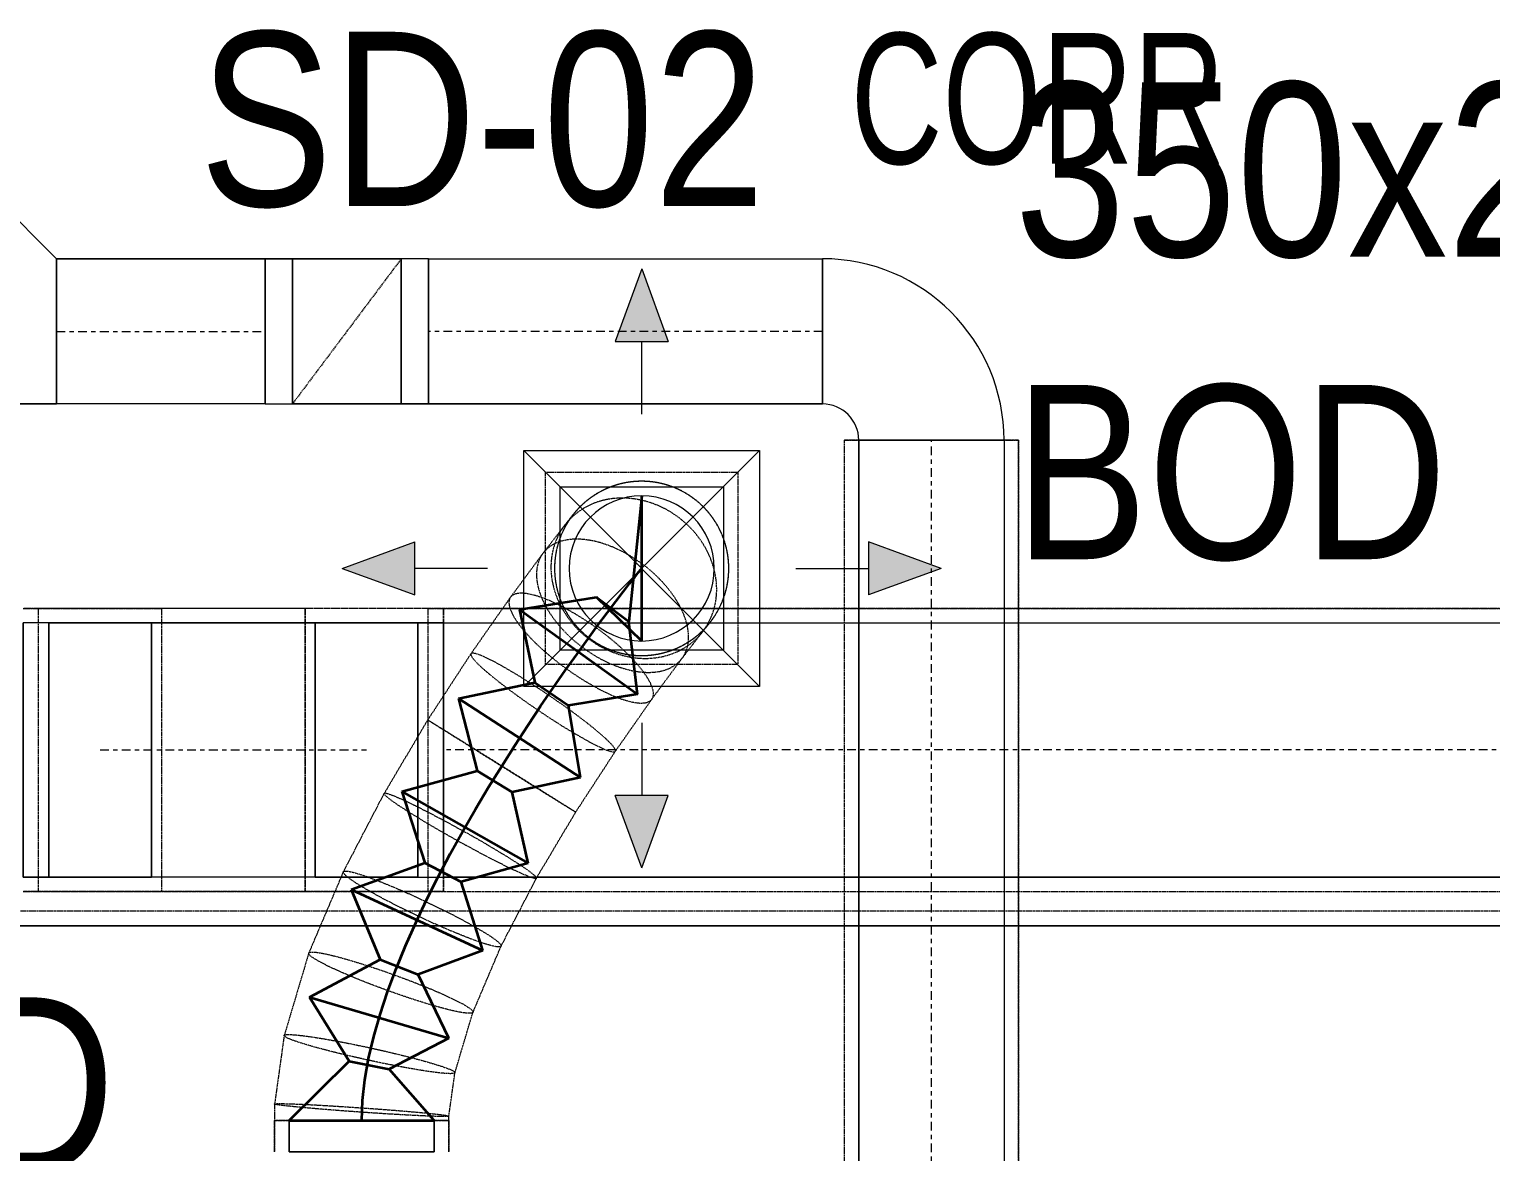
# Model space of a CAD drawing. Header units: inches. Extents: x -83664 to 20107, y -47222 to 19398.
# Drawn here: x -16595 to -14582, y -38838 to -37292 of the extents above; entities that cross this region are included whole.
import ezdxf

# ---------------------------------------------------------------- set-up
doc = ezdxf.new("R2010")
doc.units = ezdxf.units.IN
doc.header["$MEASUREMENT"] = 0
for name, pattern in [('Center', [29.999999, 12, -6, 6, -6]), ('Hidden 0_50', [1.0584, 0.5292, -0.5292]), ('Hidden 1_5', [2.2, 1.5, -0.7])]:
    doc.linetypes.add(name, pattern=pattern)
for name, color, linetype, lineweight in [('A-DETL-GENF', 7, 'Continuous', 9), ('G-ANNO-TEXT', 7, 'Continuous', 9), ('M-HVAC-CDFF', 7, 'Continuous', 9), ('M-HVAC-DUCT-ANNO', 7, 'Continuous', 9), ('M-HVAC-DUCT-CNTR', 7, 'Center', 9), ('M-HVAC-DUCT-IDEN', 7, 'Continuous', 18), ('ROOM TAG', 7, 'Continuous', 9)]:
    doc.layers.add(name, color=color, linetype=linetype, lineweight=lineweight)
for name, color, linetype, lineweight, true_color in [('FF ROOM TAG_dwg', 7, 'Continuous', 9, 0x767676), ('M-HVAC-DUCT', 7, 'Continuous', 9, 0xffe97f), ('M-HVAC-DUCT-PATT', 7, 'Continuous', 35, 0x007f00)]:
    doc.layers.add(name, color=color, linetype=linetype, lineweight=lineweight, true_color=true_color)
doc.styles.add('Arial Narrow_20', font='ARIALN.TTF', dxfattribs={"width": 0.85, "height": 4572})
doc.styles.add('Arial Narrow_21', font='ARIALN.TTF', dxfattribs={"height": 240})

# ---------------------------------------------------------------- blocks, each defined once
blk = doc.blocks.new('GCE-AT-Supply Air Rectangular Diffuser - 225x225-V55-FIRST FLOOR AC CONDITIONING LAYOUT - PART A')
at = {"layer": 'A-DETL-GENF', "true_color": 0xff7f00}
for points in [[(36.4, 312.5), (0, 412.5), (-36.4, 312.5)], [(-312.5, 36.4), (-412.5, 0), (-312.5, -36.4)], [(412.5, 0), (312.5, 36.4), (312.5, -36.4), (338.5, -26.9)], [(36.4, -312.5), (-36.4, -312.5), (0, -412.5)]]:
    blk.add_hatch(color=30, dxfattribs=at).paths.add_polyline_path(points)
at = {"layer": 'A-DETL-GENF', "color": 30, "true_color": 0xff7f00}
for p, q in [((0, 412.5), (-36.4, 312.5)), ((0, 412.5), (36.4, 312.5)), ((-36.4, 312.5), (36.4, 312.5)), ((0, 212.5), (0, 312.5)), ((-162.5, -162.5), (162.5, 162.5)), ((-162.5, 162.5), (162.5, -162.5)), ((-162.5, -162.5), (-162.5, 162.5)), ((-162.5, 162.5), (162.5, 162.5)), ((162.5, 162.5), (162.5, -162.5)), ((-412.5, 0), (-312.5, 36.4)), ((-312.5, -36.4), (-312.5, 36.4)), ((312.5, 36.4), (312.5, -36.4)), ((412.5, 0), (312.5, 36.4)), ((212.5, 0), (312.5, 0)), ((-412.5, 0), (-312.5, -36.4)), ((-212.5, 0), (-312.5, 0)), ((412.5, 0), (312.5, -36.4)), ((162.5, -162.5), (-162.5, -162.5)), ((0, -212.5), (0, -312.5)), ((36.4, -312.5), (-36.4, -312.5)), ((0, -412.5), (-36.4, -312.5)), ((0, -412.5), (36.4, -312.5))]:
    blk.add_line(p, q, dxfattribs=at)
blk = doc.blocks.new('M_Rec to Rnd Transition - Angle - 60 Degree-7670840-FIRST FLOOR AC CONDITIONING LAYOUT - PART A')
at = {"layer": 'M-HVAC-DUCT', "color": 30, "true_color": 0xff7f00}
for p, q in [((0, 100), (43.3, 100)), ((43.3, 100), (0, 100)), ((0, 100), (0, -100)), ((0, -100), (0, 100)), ((43.3, 0), (43.3, 100)), ((43.3, 0), (43.3, 100)), ((43.3, -100), (43.3, 0)), ((43.3, -100), (43.3, 0)), ((0, -100), (43.3, -100)), ((43.3, -100), (0, -100))]:
    blk.add_line(p, q, dxfattribs=at)
blk = doc.blocks.new('M_Rectangular to Round Transition - Angle - 45 Degree-8295449-FIRST FLOOR AC CONDITIONING LAYOUT - PART A')
at = {"layer": 'M-HVAC-DUCT', "color": 30, "true_color": 0xff7f00}
for p, q in [((135593.1, 60225.2), (135593.1, 60450.2)), ((135593.1, 60450.2), (135818.1, 60450.2)), ((135818.1, 60450.2), (135818.1, 60225.2)), ((135818.1, 60225.2), (135593.1, 60225.2))]:
    blk.add_line(p, q, dxfattribs=at)
for start, end in [(90, 180), (0, 90), (180, 270), (270, 0)]:
    blk.add_arc((135705.6, 60337.7), 100, start, end, dxfattribs=at)
blk = doc.blocks.new('M_Rectangular Tap - Beveled - Standard-7332043-FIRST FLOOR AC CONDITIONING LAYOUT - PART A')
at = {"layer": 'M-HVAC-DUCT', "color": 6, "true_color": 0xff00ff}
for p, q in [((100, 100), (-6.096, 100)), ((-6.096, 100), (100, 100)), ((-6.096, 100), (-6.096, -200)), ((-6.096, -200), (-6.096, 100)), ((100, 100), (100, -100)), ((100, -100), (100, 100)), ((0, -200), (100, -100)), ((0, -200), (100, -100)), ((-6.096, -200), (0, -200)), ((0, -200), (-6.096, -200))]:
    blk.add_line(p, q, dxfattribs=at)
blk = doc.blocks.new('M_Rectangular Elbow - Radius - 0_75 W-V184-FIRST FLOOR AC CONDITIONING LAYOUT - PART A')
at = {"layer": 'M-HVAC-DUCT', "color": 6, "true_color": 0xff00ff}
for p, q in [((135187, 60764.1), (135187, 60564.1)), ((135187, 60564.1), (135187, 60764.1)), ((135224.5, 60764.1), (135187, 60764.1)), ((135187, 60764.1), (135374.5, 60764.1)), ((135224.5, 60764.1), (135374.5, 60764.1)), ((135224.5, 60564.1), (135224.5, 60764.1)), ((135374.5, 60564.1), (135374.5, 60764.1)), ((135374.5, 60764.1), (135374.5, 60564.1)), ((135187, 60564.1), (135224.5, 60564.1)), ((135187, 60564.1), (135374.5, 60564.1)), ((135374.5, 60564.1), (135224.5, 60564.1))]:
    blk.add_line(p, q, dxfattribs=at)
blk = doc.blocks.new('M_Rectangular Elbow - Radius - 0_75 W-7332084-FIRST FLOOR AC CONDITIONING LAYOUT - PART A')
at = {"layer": 'M-HVAC-DUCT', "color": 6, "true_color": 0xff00ff}
for p, q in [((-100, 150), (100, 150)), ((100, 150), (-100, 150)), ((-150, 100), (-150, -100)), ((-150, -100), (-150, 100))]:
    blk.add_line(p, q, dxfattribs=at)
for radius in [50, 50, 250, 250]:
    blk.add_arc((-150, 150), radius, 270, 0, dxfattribs=at)
blk = doc.blocks.new('M_Rectangular Elbow - Radius - 0_75 W-V185-FIRST FLOOR AC CONDITIONING LAYOUT - PART A')
at = {"layer": 'M-HVAC-DUCT', "color": 6, "true_color": 0xff00ff}
for p, q in [((135374.5, 60764.1), (135224.5, 60764.1)), ((135224.5, 60764.1), (135224.5, 60564.1)), ((135412, 60764.1), (135224.5, 60764.1)), ((135374.5, 60764.1), (135374.5, 60564.1)), ((135374.5, 60564.1), (135374.5, 60764.1)), ((135412, 60764.1), (135374.5, 60764.1)), ((135412, 60564.1), (135412, 60764.1)), ((135412, 60764.1), (135412, 60564.1)), ((135224.5, 60564.1), (135374.5, 60564.1)), ((135412, 60564.1), (135224.5, 60564.1)), ((135374.5, 60564.1), (135412, 60564.1))]:
    blk.add_line(p, q, dxfattribs=at)
blk = doc.blocks.new('M_Rec Elbow - Radius - 0_75W-7691850-FIRST FLOOR AC CONDITIONING LAYOUT - PART A')
at = {"layer": 'M-HVAC-DUCT', "color": 30, "true_color": 0xff7f00}
for p, q in [((134853.5, 59912.7), (134853.5, 60262.7)), ((134853.5, 60262.7), (134853.5, 59912.7)), ((134888.9, 60262.7), (134853.5, 60262.7)), ((135030.3, 60262.7), (134853.5, 60262.7)), ((135030.3, 60262.7), (134888.9, 60262.7)), ((134888.9, 60262.7), (134888.9, 59912.7)), ((135030.3, 59912.7), (135030.3, 60262.7)), ((134853.5, 59912.7), (134888.9, 59912.7)), ((135030.3, 59912.7), (134853.5, 59912.7)), ((134888.9, 59912.7), (135030.3, 59912.7))]:
    blk.add_line(p, q, dxfattribs=at)
blk = doc.blocks.new('M_Rec Elbow - Radius - 0_75W-V245-FIRST FLOOR AC CONDITIONING LAYOUT - PART A')
at = {"layer": 'M-HVAC-DUCT', "color": 30, "true_color": 0xff7f00}
for p, q in [((135256, 59912.7), (135256, 60262.7)), ((135256, 60262.7), (135397.4, 60262.7)), ((135256, 60262.7), (135432.8, 60262.7)), ((135397.4, 60262.7), (135397.4, 59912.7)), ((135432.8, 60262.7), (135397.4, 60262.7)), ((135432.8, 60262.7), (135432.8, 59912.7)), ((135432.8, 59912.7), (135432.8, 60262.7)), ((135397.4, 59912.7), (135256, 59912.7)), ((135256, 59912.7), (135432.8, 59912.7)), ((135397.4, 59912.7), (135432.8, 59912.7))]:
    blk.add_line(p, q, dxfattribs=at)
blk = doc.blocks.new('TEMW-SMBZ-HO-BM-HVAC-00002_rvt-1-FIRST FLOOR AC CONDITIONING LAYOUT - PART A')
at = {"layer": 'M-HVAC-DUCT', "color": 6, "true_color": 0xff00ff}
for p, q in [((134899.5, 60764.1), (134899.5, 60564.1)), ((134899.5, 60564.1), (134899.5, 60764.1)), ((134899.5, 60764.1), (135187, 60764.1)), ((135187, 60764.1), (134899.5, 60764.1)), ((135187, 60764.1), (135187, 60564.1)), ((135187, 60564.1), (135187, 60764.1)), ((135412, 60564.1), (135412, 60764.1)), ((135412, 60764.1), (135412, 60564.1)), ((135412, 60764.1), (135954.7, 60764.1)), ((135412, 60764.1), (135954.7, 60764.1)), ((135954.7, 60564.1), (135954.7, 60764.1)), ((135954.7, 60764.1), (135954.7, 60564.1)), ((135187, 60564.1), (134899.5, 60564.1)), ((135187, 60564.1), (134899.5, 60564.1)), ((135954.7, 60564.1), (135412, 60564.1)), ((135412, 60564.1), (135954.7, 60564.1)), ((136004.7, 60514.1), (136204.7, 60514.1)), ((136204.7, 60514.1), (136004.7, 60514.1)), ((136004.7, 58183.8), (136004.7, 60514.1)), ((136004.7, 60514.1), (136004.7, 58183.8)), ((136204.7, 60514.1), (136204.7, 58183.8)), ((136204.7, 60514.1), (136204.7, 58183.8)), ((128190.9, 59845.7), (141864.2, 59845.7)), ((141864.2, 59845.7), (128190.9, 59845.7))]:
    blk.add_line(p, q, dxfattribs=at)
at = {"layer": 'M-HVAC-DUCT', "color": 6, "linetype": 'Hidden 0_50', "true_color": 0xff00ff}
for p, q in [((136224.7, 60514.1), (135984.7, 60514.1)), ((135984.7, 60514.1), (136224.7, 60514.1)), ((135984.7, 60514.1), (135984.7, 58183.8)), ((135984.7, 60514.1), (135984.7, 58183.8)), ((136224.7, 58183.8), (136224.7, 60514.1)), ((136224.7, 60514.1), (136224.7, 58183.8)), ((141864.2, 59865.7), (128190.9, 59865.7)), ((141864.2, 59865.7), (128190.9, 59865.7))]:
    blk.add_line(p, q, dxfattribs=at)
at = {"layer": 'M-HVAC-DUCT', "color": 30, "linetype": 'Hidden 0_50', "true_color": 0xff7f00}
for p, q in [((135573.1, 60470.2), (135838.1, 60470.2)), ((135573.1, 60205.2), (135573.1, 60470.2)), ((135838.1, 60470.2), (135838.1, 60205.2)), ((135611.8, 60412.6), (135600.9, 60398.9)), ((135600, 60397.7), (135570, 60359)), ((135569.5, 60358.3), (135525, 60298.1)), ((135524.8, 60297.9), (135470.5, 60220.3)), ((135044.4, 60282.7), (134853.5, 60282.7)), ((134853.5, 60282.7), (134874.7, 60282.7)), ((134874.7, 60282.7), (135044.4, 60282.7)), ((134874.7, 59892.7), (134874.7, 60282.7)), ((134874.7, 59892.7), (134874.7, 60282.7)), ((134874.7, 60282.7), (135044.4, 60282.7)), ((135241.9, 60282.7), (134874.7, 60282.7)), ((135044.4, 60282.7), (135044.4, 59892.7)), ((135044.4, 60282.7), (135044.4, 59892.7)), ((135411.6, 60282.7), (135044.4, 60282.7)), ((135411.6, 60282.7), (135241.9, 60282.7)), ((135241.9, 60282.7), (135241.9, 59892.7)), ((135411.6, 60282.7), (135241.9, 60282.7)), ((135432.8, 60282.7), (135241.9, 60282.7)), ((135241.9, 59892.7), (135241.9, 60282.7)), ((135411.6, 59892.7), (135411.6, 60282.7)), ((135411.6, 60282.7), (135432.8, 60282.7)), ((135411.6, 59892.7), (135411.6, 60282.7)), ((135432.8, 60282.7), (135432.8, 59892.7)), ((135432.8, 59892.7), (135432.8, 60282.7)), ((141250.6, 60282.7), (135432.8, 60282.7)), ((135432.8, 60282.7), (141250.6, 60282.7)), ((135432.8, 60282.7), (135432.8, 59892.7)), ((135432.8, 59892.7), (135432.8, 60282.7)), ((135760.9, 60213.5), (135789.6, 60250.6)), ((135788.7, 60249.4), (135799.3, 60262.8)), ((135470.4, 60220.2), (135410.9, 60129)), ((135719.6, 60157.7), (135761.4, 60214.2)), ((135838.1, 60205.2), (135573.1, 60205.2)), ((135669.3, 60085.8), (135719.8, 60157.9)), ((135410.9, 60129), (135350.9, 60027.9)), ((135614.7, 60002.1), (135669.3, 60085.8)), ((135350.8, 60027.9), (135294.7, 59920.1)), ((135560.6, 59911.1), (135614.7, 60002.1)), ((135294.7, 59920), (135247.1, 59808.1)), ((135511.9, 59817.5), (135560.6, 59911.1)), ((134874.7, 59892.7), (134853.5, 59892.7)), ((134853.5, 59892.7), (135044.4, 59892.7)), ((135044.4, 59892.7), (134874.7, 59892.7)), ((135044.4, 59892.7), (134874.7, 59892.7)), ((134874.7, 59892.7), (135241.9, 59892.7)), ((135411.6, 59892.7), (135044.4, 59892.7)), ((135241.9, 59892.7), (135411.6, 59892.7)), ((135241.9, 59892.7), (135432.8, 59892.7)), ((135241.9, 59892.7), (135411.6, 59892.7)), ((135432.8, 59892.7), (135411.6, 59892.7)), ((135432.8, 59892.7), (141250.6, 59892.7)), ((135432.8, 59892.7), (141250.6, 59892.7)), ((135247, 59807.9), (135213.3, 59694.6)), ((135473.2, 59726.4), (135511.9, 59817.5)), ((135448.4, 59643.3), (135473.2, 59726.6)), ((135213.2, 59694.5), (135200, 59600.2)), ((135440, 59583.5), (135448.4, 59643.4)), ((135200, 59600.2), (135200, 59577.7)), ((135200, 59577.7), (135440, 59577.7)), ((135200, 59577.7), (135440, 59577.7)), ((135200, 59534.4), (135200, 59577.7)), ((135200, 59577.7), (135200, 59534.4)), ((135320, 59577.7), (135200, 59577.7)), ((135320, 59577.7), (135200, 59577.7)), ((135440, 59577.7), (135320, 59577.7)), ((135440, 59577.7), (135320, 59577.7)), ((135440, 59577.7), (135440, 59583.5)), ((135440, 59534.4), (135440, 59577.7)), ((135440, 59577.7), (135440, 59534.4))]:
    blk.add_line(p, q, dxfattribs=at)
at = {"layer": 'M-HVAC-DUCT', "color": 30, "true_color": 0xff7f00}
for p, q in [((134888.9, 59912.7), (134888.9, 60262.7)), ((134888.9, 60262.7), (135030.3, 60262.7)), ((135256, 60262.7), (134888.9, 60262.7)), ((135030.3, 60262.7), (135030.3, 59912.7)), ((135030.3, 60262.7), (135397.4, 60262.7)), ((135397.4, 60262.7), (135256, 60262.7)), ((135256, 60262.7), (135256, 59912.7)), ((135397.4, 59912.7), (135397.4, 60262.7)), ((135432.8, 59912.7), (135432.8, 60262.7)), ((135432.8, 60262.7), (135432.8, 59912.7)), ((135432.8, 60262.7), (141250.6, 60262.7)), ((135432.8, 60262.7), (141250.6, 60262.7)), ((135030.3, 59912.7), (134888.9, 59912.7)), ((135256, 59912.7), (134888.9, 59912.7)), ((135397.4, 59912.7), (135030.3, 59912.7)), ((135256, 59912.7), (135397.4, 59912.7)), ((141250.6, 59912.7), (135432.8, 59912.7)), ((135432.8, 59912.7), (141250.6, 59912.7))]:
    blk.add_line(p, q, dxfattribs=at)
at = {"layer": 'M-HVAC-DUCT', "color": 30, "linetype": 'Hidden 0_50', "true_color": 0xff7f00}
for start, end in [(90, 180), (321.4316, 141.4316), (0, 90), (141.4316, 321.4316), (180, 270), (270, 0)]:
    blk.add_arc((135705.6, 60337.7), 120, start, end, dxfattribs=at)
for points in [[(135799.4, 60262.9), (135805.9, 60271.1), (135816.8, 60289.1), (135825.6, 60319.6), (135826.2, 60351.3), (135818.6, 60382), (135803.2, 60409.8), (135781.2, 60432.6), (135754.1, 60448.9), (135723.6, 60457.7), (135692, 60458.3), (135661.2, 60450.7), (135633.5, 60435.3), (135618.3, 60420.7), (135611.7, 60412.5)], [(135788.7, 60249.5), (135794.4, 60256.6), (135803.5, 60272.5), (135809.9, 60299.9), (135808.3, 60328.9), (135799.1, 60357.6), (135782.7, 60384.1), (135760.3, 60406.4), (135733.5, 60423.1), (135704, 60433.1), (135673.9, 60435.7), (135645.2, 60430.7), (135619.9, 60418.4), (135606.5, 60405.9), (135600.8, 60398.8)], [(135611.7, 60412.5), (135605.2, 60404.3), (135594.3, 60386.2), (135585.5, 60355.8), (135585, 60324.1), (135592.6, 60293.3), (135607.9, 60265.6), (135629.9, 60242.8), (135657, 60226.4), (135687.5, 60217.6), (135719.2, 60217.1), (135749.9, 60224.7), (135777.7, 60240), (135792.9, 60254.7), (135799.4, 60262.9)], [(135600.8, 60398.8), (135595.1, 60391.7), (135586, 60375.8), (135579.7, 60348.4), (135581.2, 60319.4), (135590.5, 60290.7), (135606.8, 60264.3), (135629.2, 60241.9), (135656, 60225.2), (135685.5, 60215.2), (135715.6, 60212.6), (135744.3, 60217.7), (135769.6, 60230), (135783.1, 60242.4), (135788.7, 60249.5)], [(135760.3, 60212.8), (135764.3, 60217.6), (135769.8, 60228.8), (135771, 60249.7), (135765.1, 60273), (135752.4, 60297.2), (135733.7, 60320.7), (135710.4, 60341.8), (135684, 60359.1), (135656.4, 60371.5), (135629.4, 60378.1), (135604.8, 60378.4), (135584.4, 60372.4), (135574.5, 60364.5), (135570.6, 60359.7)], [(135570.6, 60359.7), (135566.7, 60354.9), (135561.2, 60343.7), (135559.9, 60322.8), (135565.9, 60299.5), (135578.6, 60275.3), (135597.2, 60251.8), (135620.6, 60230.7), (135646.9, 60213.4), (135674.6, 60201), (135701.6, 60194.5), (135726.1, 60194.1), (135746.6, 60200.1), (135756.4, 60208), (135760.3, 60212.8)], [(135525.5, 60298.8), (135523.5, 60296.5), (135521.7, 60290.3), (135525.8, 60276.7), (135536.5, 60259.8), (135553, 60240.8), (135574.3, 60220.8), (135598.8, 60201.3), (135625, 60183.7), (135650.9, 60169), (135674.9, 60158.4), (135695.3, 60152.5), (135710.8, 60151.8), (135717, 60154.7), (135719.1, 60157)], [(135719.1, 60157), (135721.1, 60159.3), (135722.9, 60165.5), (135718.8, 60179.1), (135708.1, 60196), (135691.6, 60215), (135670.3, 60235), (135645.8, 60254.5), (135619.6, 60272.1), (135593.7, 60286.8), (135569.7, 60297.4), (135549.3, 60303.3), (135533.8, 60304), (135527.6, 60301.1), (135525.5, 60298.8)], [(135470.7, 60220.6), (135469.8, 60219.9), (135470.3, 60216.9), (135477.7, 60208.1), (135491.4, 60195.5), (135510.5, 60180.1), (135533.6, 60162.8), (135559.2, 60144.8), (135585.5, 60127.4), (135610.8, 60111.7), (135633.2, 60098.9), (135651.4, 60089.7), (135663.9, 60084.9), (135668, 60084.8), (135669, 60085.5)], [(135669, 60085.5), (135669.9, 60086.2), (135669.4, 60089.2), (135662, 60098), (135648.3, 60110.5), (135629.2, 60126), (135606.1, 60143.3), (135580.5, 60161.2), (135554.2, 60178.7), (135528.9, 60194.3), (135506.5, 60207.2), (135488.4, 60216.3), (135475.8, 60221.1), (135471.7, 60221.3), (135470.7, 60220.6)], [(135411, 60129), (135410.9, 60129), (135410.9, 60129), (135410.9, 60129)], [(135350.8, 60027.6), (135350.8, 60028.4), (135353.2, 60028.6), (135363.9, 60024.9), (135380.8, 60017.4), (135402.8, 60006.6), (135428.4, 59993.3), (135455.9, 59978.4), (135483.4, 59962.9), (135509, 59947.8), (135530.9, 59934.2), (135547.8, 59923.1), (135558.3, 59915), (135560.7, 59912.2), (135560.7, 59911.4)], [(135560.7, 59911.4), (135560.7, 59910.6), (135558.2, 59910.4), (135547.6, 59914.2), (135530.7, 59921.7), (135508.7, 59932.4), (135483.1, 59945.7), (135455.6, 59960.6), (135428.1, 59976.1), (135402.5, 59991.2), (135380.5, 60004.8), (135363.7, 60016), (135353.1, 60024), (135350.8, 60026.9), (135350.8, 60027.6)], [(135614.6, 60002.2), (135614.7, 60002.2), (135614.7, 60002.1), (135614.7, 60002.1)], [(135512, 59817.8), (135511.9, 59816.8), (135509.1, 59815.9), (135497.7, 59818.2), (135479.8, 59823.9), (135456.8, 59832.7), (135430.1, 59843.9), (135401.6, 59856.8), (135373.2, 59870.6), (135346.8, 59884.2), (135324.3, 59896.8), (135307.2, 59907.4), (135296.7, 59915.4), (135294.5, 59918.7), (135294.6, 59919.7)], [(135294.6, 59919.7), (135294.8, 59920.7), (135297.6, 59921.6), (135309, 59919.3), (135326.8, 59913.6), (135349.8, 59904.8), (135376.5, 59893.6), (135405, 59880.7), (135433.4, 59866.9), (135459.8, 59853.3), (135482.3, 59840.7), (135499.4, 59830.1), (135510, 59822.1), (135512.2, 59818.8), (135512, 59817.8)], [(135473.3, 59726.7), (135473.1, 59725.7), (135470.2, 59724.6), (135458.3, 59725.8), (135439.8, 59729.8), (135415.8, 59736.4), (135388, 59745.1), (135358.4, 59755.3), (135328.8, 59766.3), (135301.4, 59777.4), (135278, 59787.8), (135260.2, 59796.8), (135249.1, 59803.7), (135246.8, 59806.7), (135247, 59807.8)], [(135247, 59807.8), (135247.2, 59808.8), (135250.1, 59809.9), (135261.9, 59808.7), (135280.5, 59804.7), (135304.4, 59798.1), (135332.2, 59789.4), (135361.9, 59779.2), (135391.4, 59768.2), (135418.9, 59757.1), (135442.3, 59746.7), (135460.1, 59737.7), (135471.1, 59730.7), (135473.4, 59727.8), (135473.3, 59726.7)], [(135213.2, 59694.5), (135213.3, 59695.2), (135216.1, 59696.1), (135228.2, 59695.6), (135247.3, 59693.3), (135272, 59689.4), (135300.8, 59684), (135331.6, 59677.6), (135362.4, 59670.6), (135391, 59663.5), (135415.5, 59656.8), (135434.2, 59650.9), (135445.9, 59646.2), (135448.5, 59644.2), (135448.4, 59643.4)], [(135448.4, 59643.4), (135448.4, 59642.6), (135445.5, 59641.7), (135433.4, 59642.2), (135414.4, 59644.5), (135389.6, 59648.5), (135360.9, 59653.8), (135330, 59660.2), (135299.3, 59667.2), (135270.7, 59674.3), (135246.2, 59681), (135227.4, 59686.9), (135215.7, 59691.6), (135213.2, 59693.7), (135213.2, 59694.5)], [(135200, 59600.2), (135200, 59600.5), (135202.8, 59600.8), (135214.9, 59600.7), (135234.2, 59600), (135259.3, 59598.8), (135288.6, 59597), (135320, 59594.9), (135351.4, 59592.7), (135380.7, 59590.3), (135405.9, 59588.1), (135425.1, 59586.1), (135437.3, 59584.5), (135440, 59583.8), (135440, 59583.5)], [(135440, 59583.5), (135440, 59583.2), (135437.3, 59582.9), (135425.1, 59583), (135405.9, 59583.7), (135380.7, 59585), (135351.4, 59586.7), (135320, 59588.8), (135288.6, 59591.1), (135259.3, 59593.4), (135234.2, 59595.7), (135214.9, 59597.6), (135202.8, 59599.2), (135200, 59599.9), (135200, 59600.2)]]:
    blk.add_open_spline(points, degree=3, dxfattribs=at)
for points in [[(135410.9, 60129), (135410.9, 60129.1), (135412.8, 60128), (135421.8, 60122.4), (135437.5, 60112.8), (135458.2, 60099.9), (135482.7, 60084.7), (135509.2, 60068.2), (135536, 60051.5), (135561.2, 60035.8), (135583.1, 60022.1), (135600.2, 60011.4), (135611.4, 60004.3), (135614.3, 60002.4), (135614.6, 60002.2)], [(135614.7, 60002.1), (135614.7, 60002.1), (135612.8, 60003.2), (135603.8, 60008.7), (135588.1, 60018.4), (135567.4, 60031.2), (135542.9, 60046.4), (135516.3, 60063), (135489.6, 60079.6), (135464.4, 60095.4), (135442.5, 60109.1), (135425.4, 60119.8), (135414.2, 60126.8), (135411.3, 60128.8), (135411, 60129)]]:
    blk.add_open_spline(points, degree=3, knots=[0.0115693, 0.0115693, 0.0115693, 0.0115693, 0.0833333, 0.1666667, 0.25, 0.3333333, 0.4166667, 0.5, 0.5833333, 0.6666667, 0.75, 0.8333333, 0.9166667, 1, 1, 1, 1], dxfattribs=at)
at = {"layer": 'M-HVAC-DUCT-ANNO', "color": 6, "linetype": 'Hidden 1_5', "true_color": 0xff00ff}
for p, q in [((135224.5, 60764.1), (135224.5, 60564.1)), ((135374.5, 60764.1), (135224.5, 60764.1)), ((135374.5, 60764.1), (135224.5, 60564.1)), ((135374.5, 60564.1), (135374.5, 60764.1)), ((135224.5, 60564.1), (135374.5, 60564.1))]:
    blk.add_line(p, q, dxfattribs=at)
at = {"layer": 'M-HVAC-DUCT-CNTR', "color": 6, "true_color": 0xff00ff}
for p, q in [((134899.5, 60664.1), (135187, 60664.1)), ((135954.7, 60664.1), (135412, 60664.1)), ((136104.7, 58183.8), (136104.7, 60514.1))]:
    blk.add_line(p, q, dxfattribs=at)
at = {"layer": 'M-HVAC-DUCT-CNTR', "color": 30, "true_color": 0xff7f00}
for p, q in [((134959.6, 60087.7), (135326.7, 60087.7)), ((141250.6, 60087.7), (135432.8, 60087.7))]:
    blk.add_line(p, q, dxfattribs=at)
at = {"layer": 'M-HVAC-DUCT-CNTR', "color": 30, "linetype": 'Continuous', "lineweight": 35, "true_color": 0xff7f00}
blk.add_open_spline([(135320, 59577.7), (135320, 59865.4), (135705.6, 60337.7), (135705.6, 60337.7)], degree=3, dxfattribs=at)
at = {"layer": 'M-HVAC-DUCT-PATT', "color": 30, "true_color": 0xff7f00}
for p, q in [((135705.6, 60437.7), (135687.9, 60264.5)), ((135705.6, 60237.7), (135705.6, 60437.7)), ((135537.5, 60281.3), (135643.2, 60298.3)), ((135705.6, 60237.7), (135643.2, 60298.3)), ((135643.2, 60298.3), (135687.9, 60264.5)), ((135537.5, 60281.3), (135699.9, 60164.5)), ((135537.5, 60281.3), (135699.9, 60164.5)), ((135537.5, 60281.3), (135558.4, 60180.6)), ((135699.9, 60164.5), (135687.9, 60264.5)), ((135453.5, 60158.6), (135558.4, 60180.6)), ((135558.4, 60180.6), (135604.6, 60148.9)), ((135453.5, 60158.6), (135621.2, 60049.6)), ((135453.5, 60158.6), (135621.2, 60049.6)), ((135453.5, 60158.6), (135479.2, 60058.8)), ((135699.9, 60164.5), (135604.6, 60148.9)), ((135621.2, 60049.6), (135604.6, 60148.9)), ((135375.4, 60030.6), (135479.2, 60058.8)), ((135479.2, 60058.8), (135527, 60029.5)), ((135621.2, 60049.6), (135527, 60029.5)), ((135375.4, 60030.6), (135549.3, 59931.7)), ((135375.4, 60030.6), (135549.3, 59931.7)), ((135375.4, 60030.6), (135407.1, 59932.2)), ((135549.3, 59931.7), (135527, 60029.5)), ((135305.3, 59895.4), (135407.1, 59932.2)), ((135407.1, 59932.2), (135456.8, 59906.3)), ((135549.3, 59931.7), (135456.8, 59906.3)), ((135305.3, 59895.4), (135486.8, 59811.4)), ((135305.3, 59895.4), (135486.8, 59811.4)), ((135305.3, 59895.4), (135345.6, 59799.2)), ((135486.8, 59811.4), (135456.8, 59906.3)), ((135486.8, 59811.4), (135397.7, 59778.6)), ((135248.1, 59747.4), (135345.6, 59799.2)), ((135345.6, 59799.2), (135397.7, 59778.6)), ((135439.9, 59690.9), (135397.7, 59778.6)), ((135248.1, 59747.4), (135439.9, 59690.9)), ((135248.1, 59747.4), (135439.9, 59690.9)), ((135248.1, 59747.4), (135302.9, 59659.1)), ((135439.9, 59690.9), (135357.9, 59648.2)), ((135220, 59577.7), (135302.9, 59659.1)), ((135302.9, 59659.1), (135357.9, 59648.2)), ((135420, 59577.7), (135357.9, 59648.2)), ((135220, 59577.7), (135420, 59577.7)), ((135220, 59577.7), (135420, 59577.7))]:
    blk.add_line(p, q, dxfattribs=at)
at = {"layer": 'M-HVAC-CDFF', "color": 6, "linetype": 'Hidden 0_50', "lineweight": 9, "true_color": 0xff00ff, "rotation": 270.0000000000006}
blk.add_blockref('GCE-AT-Supply Air Rectangular Diffuser - 225x225-V55-FIRST FLOOR AC CONDITIONING LAYOUT - PART A', (135705.6, 60337.7), dxfattribs=at)
at = {"layer": 'M-HVAC-DUCT', "color": 6, "linetype": 'Hidden 0_50', "lineweight": 9, "true_color": 0xff00ff, "extrusion": (0, 0, -1), "rotation": 180}
blk.add_blockref('M_Rectangular Tap - Beveled - Standard-7332043-FIRST FLOOR AC CONDITIONING LAYOUT - PART A', (-134799.5, 60664.1), dxfattribs=at)
at = {"layer": 'M-HVAC-DUCT', "color": 6, "linetype": 'Hidden 0_50', "lineweight": 9, "true_color": 0xff00ff}
for name in ['M_Rectangular Elbow - Radius - 0_75 W-V184-FIRST FLOOR AC CONDITIONING LAYOUT - PART A', 'M_Rectangular Elbow - Radius - 0_75 W-V185-FIRST FLOOR AC CONDITIONING LAYOUT - PART A', 'M_Rectangular to Round Transition - Angle - 45 Degree-8295449-FIRST FLOOR AC CONDITIONING LAYOUT - PART A', 'M_Rec Elbow - Radius - 0_75W-7691850-FIRST FLOOR AC CONDITIONING LAYOUT - PART A', 'M_Rec Elbow - Radius - 0_75W-V245-FIRST FLOOR AC CONDITIONING LAYOUT - PART A']:
    blk.add_blockref(name, (0, 0), dxfattribs=at)
at = {"layer": 'M-HVAC-DUCT', "color": 6, "linetype": 'Hidden 0_50', "lineweight": 9, "true_color": 0xff00ff, "rotation": 90}
for name, p in [('M_Rectangular Elbow - Radius - 0_75 W-7332084-FIRST FLOOR AC CONDITIONING LAYOUT - PART A', (136104.7, 60664.1)), ('M_Rec to Rnd Transition - Angle - 60 Degree-7670840-FIRST FLOOR AC CONDITIONING LAYOUT - PART A', (135320, 59534.4))]:
    blk.add_blockref(name, p, dxfattribs=at)
blk = doc.blocks.new('TEMW-SMBZ-HO-BM-HVAC-00002_rvt-2-FIRST FLOOR AC CONDITIONING LAYOUT - PART A')
at = {"layer": 'M-HVAC-DUCT', "color": 6, "true_color": 0xff00ff}
for p, q in [((134899.5, 60764.1), (134899.5, 60564.1)), ((134899.5, 60564.1), (134899.5, 60764.1)), ((134899.5, 60764.1), (135187, 60764.1)), ((135187, 60764.1), (134899.5, 60764.1)), ((135187, 60764.1), (135187, 60564.1)), ((135187, 60564.1), (135187, 60764.1)), ((135412, 60564.1), (135412, 60764.1)), ((135412, 60764.1), (135412, 60564.1)), ((135412, 60764.1), (135954.7, 60764.1)), ((135412, 60764.1), (135954.7, 60764.1)), ((135954.7, 60564.1), (135954.7, 60764.1)), ((135954.7, 60764.1), (135954.7, 60564.1)), ((135187, 60564.1), (134899.5, 60564.1)), ((135187, 60564.1), (134899.5, 60564.1)), ((135954.7, 60564.1), (135412, 60564.1)), ((135412, 60564.1), (135954.7, 60564.1)), ((136004.7, 60514.1), (136204.7, 60514.1)), ((136204.7, 60514.1), (136004.7, 60514.1)), ((136004.7, 58183.8), (136004.7, 60514.1)), ((136004.7, 60514.1), (136004.7, 58183.8)), ((136204.7, 60514.1), (136204.7, 58183.8)), ((136204.7, 60514.1), (136204.7, 58183.8)), ((128190.9, 59845.7), (141864.2, 59845.7)), ((141864.2, 59845.7), (128190.9, 59845.7))]:
    blk.add_line(p, q, dxfattribs=at)
at = {"layer": 'M-HVAC-DUCT', "color": 6, "linetype": 'Hidden 0_50', "true_color": 0xff00ff}
for p, q in [((136224.7, 60514.1), (135984.7, 60514.1)), ((135984.7, 60514.1), (136224.7, 60514.1)), ((135984.7, 60514.1), (135984.7, 58183.8)), ((135984.7, 60514.1), (135984.7, 58183.8)), ((136224.7, 58183.8), (136224.7, 60514.1)), ((136224.7, 60514.1), (136224.7, 58183.8)), ((141864.2, 59865.7), (128190.9, 59865.7)), ((141864.2, 59865.7), (128190.9, 59865.7))]:
    blk.add_line(p, q, dxfattribs=at)
at = {"layer": 'M-HVAC-DUCT', "color": 30, "linetype": 'Hidden 0_50', "true_color": 0xff7f00}
for p, q in [((135573.1, 60470.2), (135838.1, 60470.2)), ((135573.1, 60205.2), (135573.1, 60470.2)), ((135838.1, 60470.2), (135838.1, 60205.2)), ((135611.8, 60412.6), (135600.9, 60398.9)), ((135600, 60397.7), (135570, 60359)), ((135569.5, 60358.3), (135525, 60298.1)), ((135524.8, 60297.9), (135470.5, 60220.3)), ((135044.4, 60282.7), (134853.5, 60282.7)), ((134853.5, 60282.7), (134874.7, 60282.7)), ((134874.7, 60282.7), (135044.4, 60282.7)), ((134874.7, 59892.7), (134874.7, 60282.7)), ((134874.7, 59892.7), (134874.7, 60282.7)), ((134874.7, 60282.7), (135044.4, 60282.7)), ((135241.9, 60282.7), (134874.7, 60282.7)), ((135044.4, 60282.7), (135044.4, 59892.7)), ((135044.4, 60282.7), (135044.4, 59892.7)), ((135411.6, 60282.7), (135044.4, 60282.7)), ((135411.6, 60282.7), (135241.9, 60282.7)), ((135241.9, 60282.7), (135241.9, 59892.7)), ((135411.6, 60282.7), (135241.9, 60282.7)), ((135432.8, 60282.7), (135241.9, 60282.7)), ((135241.9, 59892.7), (135241.9, 60282.7)), ((135411.6, 59892.7), (135411.6, 60282.7)), ((135411.6, 60282.7), (135432.8, 60282.7)), ((135411.6, 59892.7), (135411.6, 60282.7)), ((135432.8, 60282.7), (135432.8, 59892.7)), ((135432.8, 59892.7), (135432.8, 60282.7)), ((141250.6, 60282.7), (135432.8, 60282.7)), ((135432.8, 60282.7), (141250.6, 60282.7)), ((135432.8, 60282.7), (135432.8, 59892.7)), ((135432.8, 59892.7), (135432.8, 60282.7)), ((135760.9, 60213.5), (135789.6, 60250.6)), ((135788.7, 60249.4), (135799.3, 60262.8)), ((135470.4, 60220.2), (135410.9, 60129)), ((135719.6, 60157.7), (135761.4, 60214.2)), ((135838.1, 60205.2), (135573.1, 60205.2)), ((135669.3, 60085.8), (135719.8, 60157.9)), ((135410.9, 60129), (135350.9, 60027.9)), ((135614.7, 60002.1), (135669.3, 60085.8)), ((135350.8, 60027.9), (135294.7, 59920.1)), ((135560.6, 59911.1), (135614.7, 60002.1)), ((135294.7, 59920), (135247.1, 59808.1)), ((135511.9, 59817.5), (135560.6, 59911.1)), ((134874.7, 59892.7), (134853.5, 59892.7)), ((134853.5, 59892.7), (135044.4, 59892.7)), ((135044.4, 59892.7), (134874.7, 59892.7)), ((135044.4, 59892.7), (134874.7, 59892.7)), ((134874.7, 59892.7), (135241.9, 59892.7)), ((135411.6, 59892.7), (135044.4, 59892.7)), ((135241.9, 59892.7), (135411.6, 59892.7)), ((135241.9, 59892.7), (135432.8, 59892.7)), ((135241.9, 59892.7), (135411.6, 59892.7)), ((135432.8, 59892.7), (135411.6, 59892.7)), ((135432.8, 59892.7), (141250.6, 59892.7)), ((135432.8, 59892.7), (141250.6, 59892.7)), ((135247, 59807.9), (135213.3, 59694.6)), ((135473.2, 59726.4), (135511.9, 59817.5)), ((135448.4, 59643.3), (135473.2, 59726.6)), ((135213.2, 59694.5), (135200, 59600.2)), ((135440, 59583.5), (135448.4, 59643.4)), ((135200, 59600.2), (135200, 59577.7)), ((135200, 59577.7), (135440, 59577.7)), ((135200, 59577.7), (135440, 59577.7)), ((135200, 59534.4), (135200, 59577.7)), ((135200, 59577.7), (135200, 59534.4)), ((135320, 59577.7), (135200, 59577.7)), ((135320, 59577.7), (135200, 59577.7)), ((135440, 59577.7), (135320, 59577.7)), ((135440, 59577.7), (135320, 59577.7)), ((135440, 59577.7), (135440, 59583.5)), ((135440, 59534.4), (135440, 59577.7)), ((135440, 59577.7), (135440, 59534.4))]:
    blk.add_line(p, q, dxfattribs=at)
at = {"layer": 'M-HVAC-DUCT', "color": 30, "true_color": 0xff7f00}
for p, q in [((134888.9, 59912.7), (134888.9, 60262.7)), ((134888.9, 60262.7), (135030.3, 60262.7)), ((135256, 60262.7), (134888.9, 60262.7)), ((135030.3, 60262.7), (135030.3, 59912.7)), ((135030.3, 60262.7), (135397.4, 60262.7)), ((135397.4, 60262.7), (135256, 60262.7)), ((135256, 60262.7), (135256, 59912.7)), ((135397.4, 59912.7), (135397.4, 60262.7)), ((135432.8, 59912.7), (135432.8, 60262.7)), ((135432.8, 60262.7), (135432.8, 59912.7)), ((135432.8, 60262.7), (141250.6, 60262.7)), ((135432.8, 60262.7), (141250.6, 60262.7)), ((135030.3, 59912.7), (134888.9, 59912.7)), ((135256, 59912.7), (134888.9, 59912.7)), ((135397.4, 59912.7), (135030.3, 59912.7)), ((135256, 59912.7), (135397.4, 59912.7)), ((141250.6, 59912.7), (135432.8, 59912.7)), ((135432.8, 59912.7), (141250.6, 59912.7))]:
    blk.add_line(p, q, dxfattribs=at)
at = {"layer": 'M-HVAC-DUCT', "color": 30, "linetype": 'Hidden 0_50', "true_color": 0xff7f00}
for start, end in [(90, 180), (321.4316, 141.4316), (0, 90), (141.4316, 321.4316), (180, 270), (270, 0)]:
    blk.add_arc((135705.6, 60337.7), 120, start, end, dxfattribs=at)
for points in [[(135799.4, 60262.9), (135805.9, 60271.1), (135816.8, 60289.1), (135825.6, 60319.6), (135826.2, 60351.3), (135818.6, 60382), (135803.2, 60409.8), (135781.2, 60432.6), (135754.1, 60448.9), (135723.6, 60457.7), (135692, 60458.3), (135661.2, 60450.7), (135633.5, 60435.3), (135618.3, 60420.7), (135611.7, 60412.5)], [(135788.7, 60249.5), (135794.4, 60256.6), (135803.5, 60272.5), (135809.9, 60299.9), (135808.3, 60328.9), (135799.1, 60357.6), (135782.7, 60384.1), (135760.3, 60406.4), (135733.5, 60423.1), (135704, 60433.1), (135673.9, 60435.7), (135645.2, 60430.7), (135619.9, 60418.4), (135606.5, 60405.9), (135600.8, 60398.8)], [(135611.7, 60412.5), (135605.2, 60404.3), (135594.3, 60386.2), (135585.5, 60355.8), (135585, 60324.1), (135592.6, 60293.3), (135607.9, 60265.6), (135629.9, 60242.8), (135657, 60226.4), (135687.5, 60217.6), (135719.2, 60217.1), (135749.9, 60224.7), (135777.7, 60240), (135792.9, 60254.7), (135799.4, 60262.9)], [(135600.8, 60398.8), (135595.1, 60391.7), (135586, 60375.8), (135579.7, 60348.4), (135581.2, 60319.4), (135590.5, 60290.7), (135606.8, 60264.3), (135629.2, 60241.9), (135656, 60225.2), (135685.5, 60215.2), (135715.6, 60212.6), (135744.3, 60217.7), (135769.6, 60230), (135783.1, 60242.4), (135788.7, 60249.5)], [(135760.3, 60212.8), (135764.3, 60217.6), (135769.8, 60228.8), (135771, 60249.7), (135765.1, 60273), (135752.4, 60297.2), (135733.7, 60320.7), (135710.4, 60341.8), (135684, 60359.1), (135656.4, 60371.5), (135629.4, 60378.1), (135604.8, 60378.4), (135584.4, 60372.4), (135574.5, 60364.5), (135570.6, 60359.7)], [(135570.6, 60359.7), (135566.7, 60354.9), (135561.2, 60343.7), (135559.9, 60322.8), (135565.9, 60299.5), (135578.6, 60275.3), (135597.2, 60251.8), (135620.6, 60230.7), (135646.9, 60213.4), (135674.6, 60201), (135701.6, 60194.5), (135726.1, 60194.1), (135746.6, 60200.1), (135756.4, 60208), (135760.3, 60212.8)], [(135525.5, 60298.8), (135523.5, 60296.5), (135521.7, 60290.3), (135525.8, 60276.7), (135536.5, 60259.8), (135553, 60240.8), (135574.3, 60220.8), (135598.8, 60201.3), (135625, 60183.7), (135650.9, 60169), (135674.9, 60158.4), (135695.3, 60152.5), (135710.8, 60151.8), (135717, 60154.7), (135719.1, 60157)], [(135719.1, 60157), (135721.1, 60159.3), (135722.9, 60165.5), (135718.8, 60179.1), (135708.1, 60196), (135691.6, 60215), (135670.3, 60235), (135645.8, 60254.5), (135619.6, 60272.1), (135593.7, 60286.8), (135569.7, 60297.4), (135549.3, 60303.3), (135533.8, 60304), (135527.6, 60301.1), (135525.5, 60298.8)], [(135470.7, 60220.6), (135469.8, 60219.9), (135470.3, 60216.9), (135477.7, 60208.1), (135491.4, 60195.5), (135510.5, 60180.1), (135533.6, 60162.8), (135559.2, 60144.8), (135585.5, 60127.4), (135610.8, 60111.7), (135633.2, 60098.9), (135651.4, 60089.7), (135663.9, 60084.9), (135668, 60084.8), (135669, 60085.5)], [(135669, 60085.5), (135669.9, 60086.2), (135669.4, 60089.2), (135662, 60098), (135648.3, 60110.5), (135629.2, 60126), (135606.1, 60143.3), (135580.5, 60161.2), (135554.2, 60178.7), (135528.9, 60194.3), (135506.5, 60207.2), (135488.4, 60216.3), (135475.8, 60221.1), (135471.7, 60221.3), (135470.7, 60220.6)], [(135411, 60129), (135410.9, 60129), (135410.9, 60129), (135410.9, 60129)], [(135350.8, 60027.6), (135350.8, 60028.4), (135353.2, 60028.6), (135363.9, 60024.9), (135380.8, 60017.4), (135402.8, 60006.6), (135428.4, 59993.3), (135455.9, 59978.4), (135483.4, 59962.9), (135509, 59947.8), (135530.9, 59934.2), (135547.8, 59923.1), (135558.3, 59915), (135560.7, 59912.2), (135560.7, 59911.4)], [(135560.7, 59911.4), (135560.7, 59910.6), (135558.2, 59910.4), (135547.6, 59914.2), (135530.7, 59921.7), (135508.7, 59932.4), (135483.1, 59945.7), (135455.6, 59960.6), (135428.1, 59976.1), (135402.5, 59991.2), (135380.5, 60004.8), (135363.7, 60016), (135353.1, 60024), (135350.8, 60026.9), (135350.8, 60027.6)], [(135614.6, 60002.2), (135614.7, 60002.2), (135614.7, 60002.1), (135614.7, 60002.1)], [(135512, 59817.8), (135511.9, 59816.8), (135509.1, 59815.9), (135497.7, 59818.2), (135479.8, 59823.9), (135456.8, 59832.7), (135430.1, 59843.9), (135401.6, 59856.8), (135373.2, 59870.6), (135346.8, 59884.2), (135324.3, 59896.8), (135307.2, 59907.4), (135296.7, 59915.4), (135294.5, 59918.7), (135294.6, 59919.7)], [(135294.6, 59919.7), (135294.8, 59920.7), (135297.6, 59921.6), (135309, 59919.3), (135326.8, 59913.6), (135349.8, 59904.8), (135376.5, 59893.6), (135405, 59880.7), (135433.4, 59866.9), (135459.8, 59853.3), (135482.3, 59840.7), (135499.4, 59830.1), (135510, 59822.1), (135512.2, 59818.8), (135512, 59817.8)], [(135473.3, 59726.7), (135473.1, 59725.7), (135470.2, 59724.6), (135458.3, 59725.8), (135439.8, 59729.8), (135415.8, 59736.4), (135388, 59745.1), (135358.4, 59755.3), (135328.8, 59766.3), (135301.4, 59777.4), (135278, 59787.8), (135260.2, 59796.8), (135249.1, 59803.7), (135246.8, 59806.7), (135247, 59807.8)], [(135247, 59807.8), (135247.2, 59808.8), (135250.1, 59809.9), (135261.9, 59808.7), (135280.5, 59804.7), (135304.4, 59798.1), (135332.2, 59789.4), (135361.9, 59779.2), (135391.4, 59768.2), (135418.9, 59757.1), (135442.3, 59746.7), (135460.1, 59737.7), (135471.1, 59730.7), (135473.4, 59727.8), (135473.3, 59726.7)], [(135213.2, 59694.5), (135213.3, 59695.2), (135216.1, 59696.1), (135228.2, 59695.6), (135247.3, 59693.3), (135272, 59689.4), (135300.8, 59684), (135331.6, 59677.6), (135362.4, 59670.6), (135391, 59663.5), (135415.5, 59656.8), (135434.2, 59650.9), (135445.9, 59646.2), (135448.5, 59644.2), (135448.4, 59643.4)], [(135448.4, 59643.4), (135448.4, 59642.6), (135445.5, 59641.7), (135433.4, 59642.2), (135414.4, 59644.5), (135389.6, 59648.5), (135360.9, 59653.8), (135330, 59660.2), (135299.3, 59667.2), (135270.7, 59674.3), (135246.2, 59681), (135227.4, 59686.9), (135215.7, 59691.6), (135213.2, 59693.7), (135213.2, 59694.5)], [(135200, 59600.2), (135200, 59600.5), (135202.8, 59600.8), (135214.9, 59600.7), (135234.2, 59600), (135259.3, 59598.8), (135288.6, 59597), (135320, 59594.9), (135351.4, 59592.7), (135380.7, 59590.3), (135405.9, 59588.1), (135425.1, 59586.1), (135437.3, 59584.5), (135440, 59583.8), (135440, 59583.5)], [(135440, 59583.5), (135440, 59583.2), (135437.3, 59582.9), (135425.1, 59583), (135405.9, 59583.7), (135380.7, 59585), (135351.4, 59586.7), (135320, 59588.8), (135288.6, 59591.1), (135259.3, 59593.4), (135234.2, 59595.7), (135214.9, 59597.6), (135202.8, 59599.2), (135200, 59599.9), (135200, 59600.2)]]:
    blk.add_open_spline(points, degree=3, dxfattribs=at)
for points in [[(135410.9, 60129), (135410.9, 60129.1), (135412.8, 60128), (135421.8, 60122.4), (135437.5, 60112.8), (135458.2, 60099.9), (135482.7, 60084.7), (135509.2, 60068.2), (135536, 60051.5), (135561.2, 60035.8), (135583.1, 60022.1), (135600.2, 60011.4), (135611.4, 60004.3), (135614.3, 60002.4), (135614.6, 60002.2)], [(135614.7, 60002.1), (135614.7, 60002.1), (135612.8, 60003.2), (135603.8, 60008.7), (135588.1, 60018.4), (135567.4, 60031.2), (135542.9, 60046.4), (135516.3, 60063), (135489.6, 60079.6), (135464.4, 60095.4), (135442.5, 60109.1), (135425.4, 60119.8), (135414.2, 60126.8), (135411.3, 60128.8), (135411, 60129)]]:
    blk.add_open_spline(points, degree=3, knots=[0.0115693, 0.0115693, 0.0115693, 0.0115693, 0.0833333, 0.1666667, 0.25, 0.3333333, 0.4166667, 0.5, 0.5833333, 0.6666667, 0.75, 0.8333333, 0.9166667, 1, 1, 1, 1], dxfattribs=at)
at = {"layer": 'M-HVAC-DUCT-ANNO', "color": 6, "linetype": 'Hidden 1_5', "true_color": 0xff00ff}
for p, q in [((135224.5, 60764.1), (135224.5, 60564.1)), ((135374.5, 60764.1), (135224.5, 60764.1)), ((135374.5, 60764.1), (135224.5, 60564.1)), ((135374.5, 60564.1), (135374.5, 60764.1)), ((135224.5, 60564.1), (135374.5, 60564.1))]:
    blk.add_line(p, q, dxfattribs=at)
at = {"layer": 'M-HVAC-DUCT-CNTR', "color": 6, "true_color": 0xff00ff}
for p, q in [((134899.5, 60664.1), (135187, 60664.1)), ((135954.7, 60664.1), (135412, 60664.1)), ((136104.7, 58183.8), (136104.7, 60514.1))]:
    blk.add_line(p, q, dxfattribs=at)
at = {"layer": 'M-HVAC-DUCT-CNTR', "color": 30, "true_color": 0xff7f00}
for p, q in [((134959.6, 60087.7), (135326.7, 60087.7)), ((141250.6, 60087.7), (135432.8, 60087.7))]:
    blk.add_line(p, q, dxfattribs=at)
at = {"layer": 'M-HVAC-DUCT-CNTR', "color": 30, "linetype": 'Continuous', "lineweight": 35, "true_color": 0xff7f00}
blk.add_open_spline([(135320, 59577.7), (135320, 59865.4), (135705.6, 60337.7), (135705.6, 60337.7)], degree=3, dxfattribs=at)
at = {"layer": 'M-HVAC-DUCT-PATT', "color": 30, "true_color": 0xff7f00}
for p, q in [((135705.6, 60437.7), (135687.9, 60264.5)), ((135705.6, 60237.7), (135705.6, 60437.7)), ((135537.5, 60281.3), (135643.2, 60298.3)), ((135705.6, 60237.7), (135643.2, 60298.3)), ((135643.2, 60298.3), (135687.9, 60264.5)), ((135537.5, 60281.3), (135699.9, 60164.5)), ((135537.5, 60281.3), (135699.9, 60164.5)), ((135537.5, 60281.3), (135558.4, 60180.6)), ((135699.9, 60164.5), (135687.9, 60264.5)), ((135453.5, 60158.6), (135558.4, 60180.6)), ((135558.4, 60180.6), (135604.6, 60148.9)), ((135453.5, 60158.6), (135621.2, 60049.6)), ((135453.5, 60158.6), (135621.2, 60049.6)), ((135453.5, 60158.6), (135479.2, 60058.8)), ((135699.9, 60164.5), (135604.6, 60148.9)), ((135621.2, 60049.6), (135604.6, 60148.9)), ((135375.4, 60030.6), (135479.2, 60058.8)), ((135479.2, 60058.8), (135527, 60029.5)), ((135621.2, 60049.6), (135527, 60029.5)), ((135375.4, 60030.6), (135549.3, 59931.7)), ((135375.4, 60030.6), (135549.3, 59931.7)), ((135375.4, 60030.6), (135407.1, 59932.2)), ((135549.3, 59931.7), (135527, 60029.5)), ((135305.3, 59895.4), (135407.1, 59932.2)), ((135407.1, 59932.2), (135456.8, 59906.3)), ((135549.3, 59931.7), (135456.8, 59906.3)), ((135305.3, 59895.4), (135486.8, 59811.4)), ((135305.3, 59895.4), (135486.8, 59811.4)), ((135305.3, 59895.4), (135345.6, 59799.2)), ((135486.8, 59811.4), (135456.8, 59906.3)), ((135486.8, 59811.4), (135397.7, 59778.6)), ((135248.1, 59747.4), (135345.6, 59799.2)), ((135345.6, 59799.2), (135397.7, 59778.6)), ((135439.9, 59690.9), (135397.7, 59778.6)), ((135248.1, 59747.4), (135439.9, 59690.9)), ((135248.1, 59747.4), (135439.9, 59690.9)), ((135248.1, 59747.4), (135302.9, 59659.1)), ((135439.9, 59690.9), (135357.9, 59648.2)), ((135220, 59577.7), (135302.9, 59659.1)), ((135302.9, 59659.1), (135357.9, 59648.2)), ((135420, 59577.7), (135357.9, 59648.2)), ((135220, 59577.7), (135420, 59577.7)), ((135220, 59577.7), (135420, 59577.7))]:
    blk.add_line(p, q, dxfattribs=at)
at = {"layer": 'M-HVAC-CDFF', "color": 6, "linetype": 'Hidden 0_50', "lineweight": 9, "true_color": 0xff00ff, "rotation": 270.0000000000006}
blk.add_blockref('GCE-AT-Supply Air Rectangular Diffuser - 225x225-V55-FIRST FLOOR AC CONDITIONING LAYOUT - PART A', (135705.6, 60337.7), dxfattribs=at)
at = {"layer": 'M-HVAC-DUCT', "color": 6, "linetype": 'Hidden 0_50', "lineweight": 9, "true_color": 0xff00ff, "extrusion": (0, 0, -1), "rotation": 180}
blk.add_blockref('M_Rectangular Tap - Beveled - Standard-7332043-FIRST FLOOR AC CONDITIONING LAYOUT - PART A', (-134799.5, 60664.1), dxfattribs=at)
at = {"layer": 'M-HVAC-DUCT', "color": 6, "linetype": 'Hidden 0_50', "lineweight": 9, "true_color": 0xff00ff}
for name in ['M_Rectangular Elbow - Radius - 0_75 W-V184-FIRST FLOOR AC CONDITIONING LAYOUT - PART A', 'M_Rectangular Elbow - Radius - 0_75 W-V185-FIRST FLOOR AC CONDITIONING LAYOUT - PART A', 'M_Rectangular to Round Transition - Angle - 45 Degree-8295449-FIRST FLOOR AC CONDITIONING LAYOUT - PART A', 'M_Rec Elbow - Radius - 0_75W-7691850-FIRST FLOOR AC CONDITIONING LAYOUT - PART A', 'M_Rec Elbow - Radius - 0_75W-V245-FIRST FLOOR AC CONDITIONING LAYOUT - PART A']:
    blk.add_blockref(name, (0, 0), dxfattribs=at)
at = {"layer": 'M-HVAC-DUCT', "color": 6, "linetype": 'Hidden 0_50', "lineweight": 9, "true_color": 0xff00ff, "rotation": 90}
for name, p in [('M_Rectangular Elbow - Radius - 0_75 W-7332084-FIRST FLOOR AC CONDITIONING LAYOUT - PART A', (136104.7, 60664.1)), ('M_Rec to Rnd Transition - Angle - 60 Degree-7670840-FIRST FLOOR AC CONDITIONING LAYOUT - PART A', (135320, 59534.4))]:
    blk.add_blockref(name, p, dxfattribs=at)
blk = doc.blocks.new('FF ROOM TAG_dwg-8877209-FIRST FLOOR AC CONDITIONING LAYOUT - PART A')
at = {"layer": 'ROOM TAG', "insert": (1467738, 1434542), "char_height": 4572, "width": 15370.9, "attachment_point": 2, "line_spacing_factor": 0.974696, "style": 'Arial Narrow_20'}
blk.add_mtext('CORR', dxfattribs=at)

msp = doc.modelspace()

# ---------------------------------------------------------------- block references
at = {"lineweight": 5}
for name in ['TEMW-SMBZ-HO-BM-HVAC-00002_rvt-1-FIRST FLOOR AC CONDITIONING LAYOUT - PART A', 'TEMW-SMBZ-HO-BM-HVAC-00002_rvt-2-FIRST FLOOR AC CONDITIONING LAYOUT - PART A']:
    msp.add_blockref(name, (-151456.7, -98372.2), dxfattribs=at)
at = {"layer": 'FF ROOM TAG_dwg', "color": 7, "xscale": 0.03937007874015915, "yscale": 0.03937007874015915, "zscale": 0.03937007874015915}
msp.add_blockref('FF ROOM TAG_dwg-8877209-FIRST FLOOR AC CONDITIONING LAYOUT - PART A', (-72990.3, -93775.4), dxfattribs=at)
msp.add_blockref('FF ROOM TAG_dwg-8877209-FIRST FLOOR AC CONDITIONING LAYOUT - PART A', (-72990.3, -93775.4), dxfattribs=at)
msp.add_blockref('FF ROOM TAG_dwg-8877209-FIRST FLOOR AC CONDITIONING LAYOUT - PART A', (-72990.3, -93775.4), dxfattribs=at)
msp.add_blockref('FF ROOM TAG_dwg-8877209-FIRST FLOOR AC CONDITIONING LAYOUT - PART A', (-72990.3, -93775.4), dxfattribs=at)
msp.add_blockref('FF ROOM TAG_dwg-8877209-FIRST FLOOR AC CONDITIONING LAYOUT - PART A', (-72990.3, -93775.4), dxfattribs=at)

# ---------------------------------------------------------------- texts
at = {"layer": 'G-ANNO-TEXT', "insert": (-16360.3, -37295.6), "char_height": 240, "width": 986.076, "attachment_point": 1, "style": 'Arial Narrow_21'}
msp.add_mtext('SD-02', dxfattribs=at)
at = {"layer": 'M-HVAC-DUCT-IDEN', "lineweight": 9, "char_height": 240, "attachment_point": 1, "style": 'Arial Narrow_21'}
for s, insert, width in [('350x200 SAD', (-15237.5, -37365.1), 2128.48), ('BOD : 3340', (-15237.5, -37781.8), 1803.797), ('200x150 SAD', (-18172.8, -38625.2), 2128.48)]:
    msp.add_mtext(s, dxfattribs=dict(at, insert=insert, width=width))

doc.saveas('drawing.dxf')
